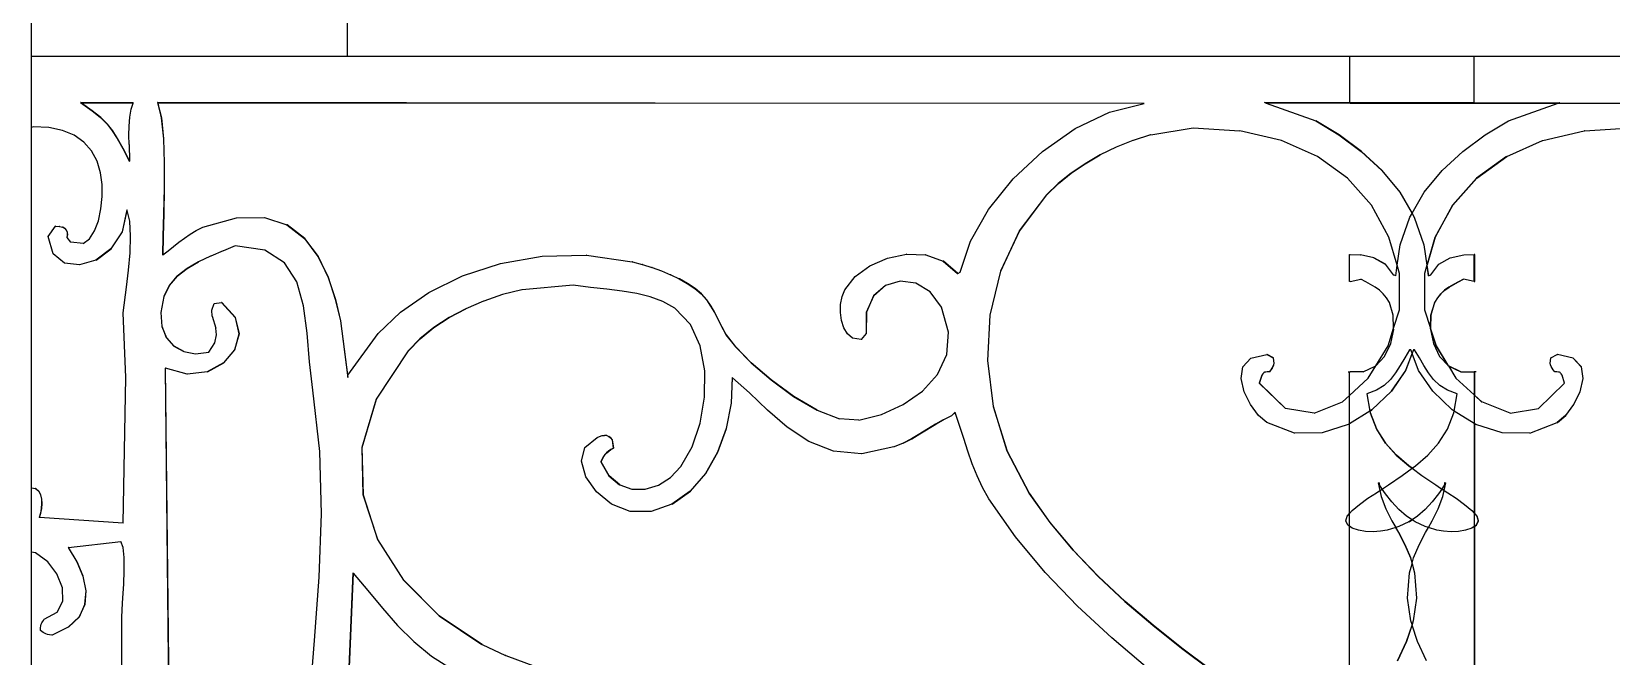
# Model space of a CAD drawing. Header units: inches. Extents: x 1397 to 20304, y -27267 to -746.
# Drawn here: x 17239.58 to 17259.59, y -23845.36 to -23837.45 of the extents above; entities that cross this region are included whole.
import ezdxf

# ---------------------------------------------------------------- set-up
doc = ezdxf.new("R2010")
doc.units = ezdxf.units.IN
doc.header["$LTSCALE"] = 17
doc.header["$MEASUREMENT"] = 0
doc.layers.add('25 BOT BAR', color=12, linetype='Continuous', lineweight=25)

# ---------------------------------------------------------------- blocks, each defined once
blk = doc.blocks.new('A$C261f3448')
for p, q in [((0, 24), (40, 24)), ((16.692, 24), (16.692, 23.411)), ((18.27, 23.411), (18.27, 24)), ((0.621, 23.414), (0.766, 23.309)), ((0.624, 23.414), (0.621, 23.414)), ((0.634, 23.407), (0.624, 23.414)), ((0.624, 23.414), (1.287, 23.414)), ((1.285, 23.407), (1.287, 23.414)), ((1.597, 23.414), (1.644, 23.218)), ((1.6, 23.414), (1.597, 23.414)), ((1.602, 23.407), (1.6, 23.414)), ((7.897, 23.407), (1.6, 23.414)), ((15.617, 23.414), (15.614, 23.414)), ((15.634, 23.407), (15.617, 23.414)), ((16.692, 23.411), (15.617, 23.414)), ((16.692, 23.411), (16.692, 23.407)), ((17.486, 23.409), (16.692, 23.411)), ((18.27, 23.411), (17.486, 23.409)), ((18.27, 23.411), (18.279, 23.411)), ((18.27, 23.407), (18.27, 23.411)), ((18.279, 23.411), (19.354, 23.414)), ((18.279, 23.411), (18.279, 23.407)), ((19.334, 23.407), (19.354, 23.414)), ((1.285, 23.407), (0.634, 23.407)), ((0.769, 23.309), (0.634, 23.407)), ((0.766, 23.309), (0.874, 23.222)), ((0.769, 23.309), (0.766, 23.309)), ((0.877, 23.222), (0.769, 23.309)), ((0.874, 23.222), (0.956, 23.141)), ((0.877, 23.222), (0.874, 23.222)), ((0.96, 23.141), (0.877, 23.222)), ((1.235, 23.116), (1.243, 23.228)), ((1.243, 23.228), (1.26, 23.329)), ((1.26, 23.329), (1.285, 23.407)), ((7.897, 23.407), (1.602, 23.407)), ((1.647, 23.218), (1.602, 23.407)), ((1.644, 23.218), (1.67, 22.955)), ((1.647, 23.218), (1.644, 23.218)), ((1.673, 22.955), (1.647, 23.218)), ((14.092, 23.4), (7.897, 23.407)), ((13.217, 23.084), (13.653, 23.293)), ((13.653, 23.293), (14.092, 23.4)), ((15.637, 23.407), (15.634, 23.407)), ((15.637, 23.407), (16.264, 23.18)), ((16.692, 23.407), (15.637, 23.407)), ((16.701, 23.407), (16.692, 23.407)), ((16.701, 23.407), (17.486, 23.409)), ((16.701, 23.407), (18.27, 23.407)), ((18.27, 23.407), (17.486, 23.409)), ((18.27, 23.407), (18.279, 23.407)), ((18.279, 23.407), (19.334, 23.407)), ((18.704, 23.18), (19.334, 23.407)), ((19.334, 23.407), (27.071, 23.407)), ((0.019, 23.107), (0, 23.099)), ((0.218, 23.098), (0.019, 23.107)), ((0.391, 23.061), (0.218, 23.098)), ((0.538, 22.998), (0.391, 23.061)), ((0.956, 23.141), (1.024, 23.057)), ((0.96, 23.141), (0.956, 23.141)), ((1.027, 23.057), (0.96, 23.141)), ((1.024, 23.057), (1.086, 22.957)), ((1.027, 23.057), (1.024, 23.057)), ((1.089, 22.957), (1.027, 23.057)), ((1.232, 22.998), (1.235, 23.116)), ((12.803, 22.794), (13.217, 23.084)), ((14.174, 23.005), (14.71, 23.092)), ((14.71, 23.092), (15.304, 23.054)), ((15.83, 22.932), (15.304, 23.054)), ((16.264, 23.18), (16.559, 23.004)), ((16.267, 23.18), (16.264, 23.18)), ((16.562, 23.004), (16.267, 23.18)), ((18.409, 23.004), (18.704, 23.18)), ((19.14, 22.932), (19.664, 23.054)), ((19.667, 23.054), (19.664, 23.054)), ((19.667, 23.054), (20.258, 23.092)), ((0.66, 22.911), (0.538, 22.998)), ((0.757, 22.801), (0.66, 22.911)), ((1.086, 22.957), (1.155, 22.831)), ((1.089, 22.957), (1.086, 22.957)), ((1.158, 22.831), (1.089, 22.957)), ((1.155, 22.831), (1.24, 22.668)), ((1.158, 22.831), (1.155, 22.831)), ((1.239, 22.674), (1.158, 22.831)), ((1.234, 22.881), (1.232, 22.998)), ((1.234, 22.881), (1.239, 22.674)), ((1.67, 22.955), (1.681, 22.649)), ((1.673, 22.955), (1.67, 22.955)), ((1.684, 22.649), (1.673, 22.955)), ((13.735, 22.848), (13.536, 22.75)), ((13.738, 22.848), (13.735, 22.848)), ((13.948, 22.933), (13.738, 22.848)), ((13.951, 22.933), (13.948, 22.933)), ((14.171, 23.005), (13.951, 22.933)), ((14.174, 23.005), (14.171, 23.005)), ((16.287, 22.73), (15.83, 22.932)), ((16.559, 23.004), (16.842, 22.795)), ((16.562, 23.004), (16.559, 23.004)), ((16.845, 22.795), (16.562, 23.004)), ((18.126, 22.795), (18.409, 23.004)), ((18.684, 22.73), (19.137, 22.932)), ((19.137, 22.932), (19.14, 22.932)), ((0.829, 22.671), (0.757, 22.801)), ((0.875, 22.521), (0.829, 22.671)), ((1.24, 22.668), (1.239, 22.674)), ((1.681, 22.649), (1.68, 22.326)), ((1.684, 22.649), (1.681, 22.649)), ((1.683, 22.326), (1.684, 22.649)), ((12.431, 22.445), (12.803, 22.794)), ((13.343, 22.639), (13.166, 22.518)), ((13.169, 22.518), (13.346, 22.639)), ((13.533, 22.75), (13.343, 22.639)), ((13.346, 22.639), (13.343, 22.639)), ((13.346, 22.639), (13.536, 22.75)), ((13.536, 22.75), (13.533, 22.75)), ((16.668, 22.455), (16.287, 22.73)), ((16.842, 22.795), (17.103, 22.553)), ((16.845, 22.795), (16.842, 22.795)), ((17.106, 22.553), (16.845, 22.795)), ((17.865, 22.553), (18.126, 22.795)), ((18.681, 22.73), (18.299, 22.455)), ((18.303, 22.455), (18.684, 22.73)), ((18.681, 22.73), (18.684, 22.73)), ((0.894, 22.377), (0.875, 22.521)), ((12.12, 22.06), (12.431, 22.445)), ((13.166, 22.518), (13.003, 22.386)), ((13.006, 22.386), (13.169, 22.518)), ((13.169, 22.518), (13.166, 22.518)), ((16.972, 22.113), (16.668, 22.455)), ((17.103, 22.553), (17.329, 22.276)), ((17.106, 22.553), (17.103, 22.553)), ((17.332, 22.276), (17.106, 22.553)), ((17.639, 22.276), (17.865, 22.553)), ((18.299, 22.455), (17.996, 22.113)), ((17.999, 22.113), (18.303, 22.455)), ((18.299, 22.455), (18.303, 22.455)), ((0.879, 22.065), (0.896, 22.222)), ((0.896, 22.222), (0.894, 22.377)), ((1.68, 22.326), (1.673, 22.008)), ((1.676, 22.008), (1.683, 22.326)), ((1.683, 22.326), (1.68, 22.326)), ((12.855, 22.243), (12.511, 21.79)), ((12.514, 21.79), (12.858, 22.243)), ((13.003, 22.386), (12.855, 22.243)), ((12.858, 22.243), (12.855, 22.243)), ((12.858, 22.243), (13.006, 22.386)), ((13.006, 22.386), (13.003, 22.386)), ((17.332, 22.276), (17.329, 22.276)), ((17.329, 22.276), (17.484, 22.008)), ((17.485, 22.011), (17.332, 22.276)), ((17.485, 22.011), (17.639, 22.276)), ((0.846, 21.917), (0.879, 22.065)), ((1.208, 22.053), (1.147, 21.774)), ((1.15, 21.774), (1.209, 22.046)), ((1.209, 22.046), (1.208, 22.053)), ((1.243, 21.909), (1.209, 22.046)), ((11.89, 21.658), (12.12, 22.06)), ((17.192, 21.708), (16.972, 22.113)), ((17.484, 22.008), (17.485, 22.011)), ((17.996, 22.113), (17.776, 21.708)), ((17.779, 21.708), (17.999, 22.113)), ((17.996, 22.113), (17.999, 22.113)), ((0.209, 21.716), (0.304, 21.848)), ((0.307, 21.848), (0.304, 21.848)), ((0.307, 21.848), (0.353, 21.844)), ((0.356, 21.844), (0.353, 21.844)), ((0.356, 21.844), (0.391, 21.834)), ((0.391, 21.834), (0.42, 21.818)), ((0.394, 21.834), (0.391, 21.834)), ((0.423, 21.818), (0.394, 21.834)), ((0.42, 21.818), (0.44, 21.797)), ((0.423, 21.818), (0.42, 21.818)), ((0.443, 21.797), (0.423, 21.818)), ((0.797, 21.788), (0.846, 21.917)), ((1.254, 21.722), (1.243, 21.909)), ((1.673, 22.008), (1.665, 21.718)), ((1.668, 21.718), (1.676, 22.008)), ((1.676, 22.008), (1.673, 22.008)), ((2.086, 21.794), (2.168, 21.833)), ((2.168, 21.833), (2.596, 21.951)), ((2.596, 21.951), (2.949, 21.957)), ((2.952, 21.957), (2.949, 21.957)), ((2.952, 21.957), (3.233, 21.863)), ((3.233, 21.863), (3.456, 21.691)), ((3.236, 21.863), (3.233, 21.863)), ((3.459, 21.691), (3.236, 21.863)), ((17.333, 21.611), (17.458, 21.963)), ((17.458, 21.963), (17.484, 22.008)), ((17.484, 22.008), (17.51, 21.963)), ((17.51, 21.963), (17.634, 21.611)), ((0.272, 21.497), (0.209, 21.716)), ((0.44, 21.797), (0.451, 21.771)), ((0.443, 21.797), (0.44, 21.797)), ((0.454, 21.771), (0.443, 21.797)), ((0.453, 21.739), (0.447, 21.702)), ((0.447, 21.702), (0.494, 21.643)), ((0.45, 21.702), (0.447, 21.702)), ((0.45, 21.702), (0.456, 21.739)), ((0.497, 21.643), (0.45, 21.702)), ((0.451, 21.771), (0.453, 21.739)), ((0.454, 21.771), (0.451, 21.771)), ((0.456, 21.739), (0.453, 21.739)), ((0.456, 21.739), (0.454, 21.771)), ((0.497, 21.643), (0.494, 21.643)), ((0.653, 21.628), (0.497, 21.643)), ((0.653, 21.628), (0.732, 21.689)), ((0.732, 21.689), (0.797, 21.788)), ((1.147, 21.774), (1.005, 21.56)), ((1.008, 21.56), (1.15, 21.774)), ((1.15, 21.774), (1.147, 21.774)), ((1.247, 21.509), (1.254, 21.722)), ((1.665, 21.718), (1.661, 21.482)), ((1.664, 21.484), (1.668, 21.718)), ((1.668, 21.718), (1.665, 21.718)), ((1.798, 21.588), (1.866, 21.643)), ((1.866, 21.643), (1.937, 21.697)), ((1.937, 21.697), (2.009, 21.748)), ((2.009, 21.748), (2.086, 21.794)), ((3.456, 21.691), (3.628, 21.463)), ((3.459, 21.691), (3.456, 21.691)), ((3.631, 21.463), (3.459, 21.691)), ((11.761, 21.263), (11.89, 21.658)), ((12.511, 21.79), (12.272, 21.277)), ((12.275, 21.277), (12.514, 21.79)), ((12.514, 21.79), (12.511, 21.79)), ((17.296, 21.352), (17.192, 21.708)), ((17.296, 21.352), (17.333, 21.611)), ((17.634, 21.611), (17.672, 21.352)), ((17.776, 21.708), (17.674, 21.359)), ((17.675, 21.352), (17.779, 21.708)), ((17.776, 21.708), (17.779, 21.708)), ((0.415, 21.38), (0.272, 21.497)), ((0.814, 21.418), (0.609, 21.356)), ((1.005, 21.56), (0.814, 21.418)), ((0.817, 21.418), (0.814, 21.418)), ((0.817, 21.418), (1.008, 21.56)), ((1.008, 21.56), (1.005, 21.56)), ((1.229, 21.288), (1.247, 21.509)), ((1.661, 21.482), (1.664, 21.484)), ((1.664, 21.484), (1.73, 21.533)), ((1.73, 21.533), (1.798, 21.588)), ((2.268, 21.467), (2.116, 21.394)), ((2.271, 21.467), (2.268, 21.467)), ((2.426, 21.534), (2.271, 21.467)), ((2.429, 21.534), (2.426, 21.534)), ((2.58, 21.599), (2.429, 21.534)), ((2.953, 21.544), (2.58, 21.599)), ((3.203, 21.385), (2.953, 21.544)), ((3.628, 21.463), (3.756, 21.198)), ((3.631, 21.463), (3.628, 21.463)), ((3.759, 21.198), (3.631, 21.463)), ((5.94, 21.375), (6.466, 21.467)), ((6.466, 21.467), (7.025, 21.478)), ((7.028, 21.478), (7.025, 21.478)), ((7.028, 21.478), (7.607, 21.394)), ((10.618, 21.345), (10.842, 21.443)), ((10.842, 21.443), (11.083, 21.493)), ((11.086, 21.493), (11.083, 21.493)), ((11.086, 21.493), (11.324, 21.484)), ((11.327, 21.484), (11.324, 21.484)), ((11.327, 21.484), (11.546, 21.405)), ((16.692, 21.488), (16.701, 21.488)), ((16.692, 21.147), (16.692, 21.488)), ((16.701, 21.488), (16.828, 21.486)), ((16.828, 21.486), (16.831, 21.486)), ((16.999, 21.447), (16.831, 21.486)), ((16.999, 21.447), (17.002, 21.447)), ((16.999, 21.447), (17.143, 21.364)), ((17.146, 21.364), (17.002, 21.447)), ((17.825, 21.364), (17.969, 21.447)), ((17.969, 21.447), (18.14, 21.486)), ((18.14, 21.486), (18.269, 21.488)), ((18.279, 21.488), (18.269, 21.488)), ((18.27, 21.148), (18.269, 21.488)), ((18.279, 21.147), (18.279, 21.488)), ((0.606, 21.356), (0.415, 21.38)), ((0.609, 21.356), (0.606, 21.356)), ((1.204, 21.076), (1.229, 21.288)), ((1.843, 21.213), (1.743, 21.095)), ((1.746, 21.095), (1.846, 21.213)), ((1.969, 21.311), (1.843, 21.213)), ((1.846, 21.213), (1.843, 21.213)), ((1.846, 21.213), (1.972, 21.311)), ((2.113, 21.394), (1.969, 21.311)), ((1.972, 21.311), (1.969, 21.311)), ((1.972, 21.311), (2.116, 21.394)), ((2.116, 21.394), (2.113, 21.394)), ((3.358, 21.142), (3.203, 21.385)), ((5.031, 21.007), (5.458, 21.217)), ((5.458, 21.217), (5.94, 21.375)), ((7.61, 21.394), (7.607, 21.394)), ((7.61, 21.394), (7.733, 21.362)), ((7.736, 21.362), (7.733, 21.362)), ((7.736, 21.362), (7.857, 21.324)), ((7.86, 21.324), (7.857, 21.324)), ((7.86, 21.324), (7.977, 21.281)), ((7.98, 21.281), (7.977, 21.281)), ((7.98, 21.281), (8.092, 21.232)), ((8.095, 21.232), (8.092, 21.232)), ((8.095, 21.232), (8.202, 21.179)), ((10.432, 21.208), (10.618, 21.345)), ((11.546, 21.405), (11.729, 21.248)), ((11.549, 21.405), (11.546, 21.405)), ((11.731, 21.249), (11.549, 21.405)), ((11.729, 21.248), (11.731, 21.249)), ((11.731, 21.249), (11.761, 21.263)), ((12.272, 21.277), (12.137, 20.722)), ((12.141, 20.722), (12.275, 21.277)), ((12.275, 21.277), (12.272, 21.277)), ((17.143, 21.364), (17.146, 21.364)), ((17.143, 21.364), (17.245, 21.233)), ((17.248, 21.233), (17.146, 21.364)), ((17.245, 21.233), (17.248, 21.233)), ((17.277, 21.22), (17.248, 21.233)), ((17.277, 21.22), (17.296, 21.352)), ((17.277, 21.219), (17.277, 21.22)), ((17.326, 21.248), (17.296, 21.352)), ((17.325, 20.789), (17.326, 21.248)), ((17.672, 21.352), (17.642, 21.248)), ((17.642, 21.248), (17.643, 20.789)), ((17.674, 21.359), (17.672, 21.352)), ((17.672, 21.352), (17.691, 21.219)), ((17.675, 21.352), (17.674, 21.359)), ((17.694, 21.22), (17.675, 21.352)), ((17.691, 21.219), (17.694, 21.22)), ((17.694, 21.22), (17.723, 21.233)), ((17.723, 21.233), (17.825, 21.364)), ((1.16, 20.75), (1.204, 21.076)), ((1.743, 21.095), (1.677, 20.955)), ((1.68, 20.955), (1.746, 21.095)), ((1.746, 21.095), (1.743, 21.095)), ((3.444, 20.838), (3.358, 21.142)), ((3.756, 21.198), (3.848, 20.92)), ((3.759, 21.198), (3.756, 21.198)), ((3.851, 20.92), (3.759, 21.198)), ((6.211, 21.043), (5.966, 20.98)), ((6.214, 21.043), (6.211, 21.043)), ((6.861, 21.101), (6.214, 21.043)), ((7.081, 21.071), (6.861, 21.101)), ((7.288, 21.048), (7.081, 21.071)), ((7.482, 21.025), (7.288, 21.048)), ((7.664, 20.996), (7.482, 21.025)), ((8.202, 21.179), (8.304, 21.121)), ((8.205, 21.179), (8.202, 21.179)), ((8.308, 21.121), (8.205, 21.179)), ((8.304, 21.121), (8.399, 21.058)), ((8.308, 21.121), (8.304, 21.121)), ((8.403, 21.058), (8.308, 21.121)), ((8.399, 21.058), (8.482, 20.989)), ((8.403, 21.058), (8.399, 21.058)), ((8.485, 20.989), (8.403, 21.058)), ((10.266, 20.955), (10.302, 21.043)), ((10.302, 21.043), (10.432, 21.208)), ((10.814, 21.094), (10.663, 20.963)), ((10.666, 20.963), (10.817, 21.094)), ((10.817, 21.094), (10.814, 21.094)), ((11.002, 21.149), (10.817, 21.094)), ((11.2, 21.124), (11.002, 21.149)), ((11.382, 21.017), (11.2, 21.124)), ((11.523, 20.823), (11.382, 21.017)), ((16.701, 21.148), (16.692, 21.147)), ((16.701, 21.148), (16.834, 21.174)), ((16.897, 21.141), (16.834, 21.174)), ((16.959, 21.108), (16.897, 21.141)), ((17.017, 21.073), (16.959, 21.108)), ((17.071, 21.035), (17.017, 21.073)), ((17.12, 20.991), (17.071, 21.035)), ((17.897, 21.035), (17.848, 20.991)), ((17.851, 20.991), (17.9, 21.035)), ((17.951, 21.073), (17.897, 21.035)), ((17.9, 21.035), (17.897, 21.035)), ((17.9, 21.035), (17.954, 21.073)), ((18.009, 21.108), (17.951, 21.073)), ((17.954, 21.073), (17.951, 21.073)), ((17.954, 21.073), (18.012, 21.108)), ((18.071, 21.141), (18.009, 21.108)), ((18.012, 21.108), (18.009, 21.108)), ((18.012, 21.108), (18.074, 21.141)), ((18.135, 21.175), (18.071, 21.141)), ((18.074, 21.141), (18.071, 21.141)), ((18.074, 21.141), (18.137, 21.174)), ((18.137, 21.174), (18.135, 21.175)), ((18.27, 21.148), (18.137, 21.174)), ((18.27, 21.148), (18.279, 21.147)), ((1.677, 20.955), (1.638, 20.752)), ((1.641, 20.752), (1.68, 20.955)), ((1.68, 20.955), (1.677, 20.955)), ((2.282, 20.785), (2.311, 20.867)), ((2.311, 20.867), (2.406, 20.882)), ((2.409, 20.882), (2.405, 20.881)), ((2.409, 20.882), (2.406, 20.882)), ((2.406, 20.882), (2.579, 20.69)), ((2.582, 20.69), (2.409, 20.882)), ((3.489, 20.494), (3.444, 20.838)), ((3.848, 20.92), (3.912, 20.648)), ((3.851, 20.92), (3.848, 20.92)), ((3.915, 20.648), (3.851, 20.92)), ((4.671, 20.758), (5.031, 21.007)), ((5.725, 20.899), (5.502, 20.802)), ((5.728, 20.899), (5.725, 20.899)), ((5.963, 20.98), (5.728, 20.899)), ((5.966, 20.98), (5.963, 20.98)), ((7.835, 20.954), (7.664, 20.996)), ((7.996, 20.894), (7.835, 20.954)), ((8.146, 20.809), (7.996, 20.894)), ((8.482, 20.989), (8.548, 20.915)), ((8.485, 20.989), (8.482, 20.989)), ((8.551, 20.915), (8.485, 20.989)), ((8.548, 20.915), (8.602, 20.836)), ((8.551, 20.915), (8.548, 20.915)), ((8.605, 20.836), (8.551, 20.915)), ((8.602, 20.836), (8.649, 20.752)), ((8.605, 20.836), (8.602, 20.836)), ((8.652, 20.752), (8.605, 20.836)), ((10.244, 20.753), (10.247, 20.856)), ((10.247, 20.856), (10.266, 20.955)), ((10.663, 20.963), (10.573, 20.759)), ((10.576, 20.759), (10.666, 20.963)), ((10.666, 20.963), (10.663, 20.963)), ((11.614, 20.506), (11.523, 20.823)), ((17.162, 20.941), (17.12, 20.991)), ((17.198, 20.882), (17.162, 20.941)), ((17.247, 20.72), (17.198, 20.882)), ((17.77, 20.882), (17.721, 20.72)), ((17.724, 20.72), (17.773, 20.882)), ((17.806, 20.941), (17.77, 20.882)), ((17.773, 20.882), (17.77, 20.882)), ((17.773, 20.882), (17.809, 20.941)), ((17.848, 20.991), (17.806, 20.941)), ((17.809, 20.941), (17.806, 20.941)), ((17.809, 20.941), (17.851, 20.991)), ((17.851, 20.991), (17.848, 20.991)), ((1.192, 19.93), (1.16, 20.75)), ((1.638, 20.752), (1.65, 20.577)), ((1.641, 20.752), (1.638, 20.752)), ((1.653, 20.577), (1.641, 20.752)), ((2.287, 20.709), (2.282, 20.785)), ((2.287, 20.709), (2.334, 20.556)), ((2.582, 20.69), (2.579, 20.69)), ((2.579, 20.69), (2.628, 20.482)), ((2.631, 20.482), (2.582, 20.69)), ((3.912, 20.648), (4.007, 19.93)), ((3.915, 20.648), (3.912, 20.648)), ((4.007, 19.96), (3.915, 20.648)), ((4.388, 20.487), (4.671, 20.758)), ((5.287, 20.69), (5.093, 20.563)), ((5.096, 20.563), (5.29, 20.69)), ((5.498, 20.802), (5.287, 20.69)), ((5.29, 20.69), (5.287, 20.69)), ((5.29, 20.69), (5.502, 20.802)), ((5.502, 20.802), (5.498, 20.802)), ((8.346, 20.602), (8.146, 20.809)), ((8.649, 20.752), (8.741, 20.57)), ((8.652, 20.752), (8.649, 20.752)), ((8.745, 20.57), (8.652, 20.752)), ((10.257, 20.652), (10.244, 20.753)), ((10.287, 20.56), (10.257, 20.652)), ((10.573, 20.759), (10.572, 20.487)), ((10.576, 20.759), (10.573, 20.759)), ((10.575, 20.487), (10.576, 20.759)), ((12.137, 20.722), (12.107, 20.144)), ((12.11, 20.144), (12.141, 20.722)), ((12.141, 20.722), (12.137, 20.722)), ((17.251, 20.556), (17.247, 20.72)), ((17.251, 20.556), (17.325, 20.789)), ((17.643, 20.789), (17.717, 20.556)), ((17.721, 20.72), (17.717, 20.565)), ((17.72, 20.556), (17.724, 20.72)), ((17.724, 20.72), (17.721, 20.72)), ((1.653, 20.577), (1.65, 20.577)), ((1.65, 20.577), (1.707, 20.434)), ((1.71, 20.434), (1.653, 20.577)), ((1.71, 20.434), (1.707, 20.434)), ((1.707, 20.434), (1.801, 20.327)), ((1.804, 20.327), (1.71, 20.434)), ((2.319, 20.37), (2.342, 20.47)), ((2.342, 20.47), (2.334, 20.556)), ((2.628, 20.482), (2.572, 20.282)), ((2.575, 20.282), (2.631, 20.482)), ((2.631, 20.482), (2.628, 20.482)), ((3.52, 20.13), (3.489, 20.494)), ((4.007, 19.96), (4.388, 20.487)), ((4.919, 20.421), (4.769, 20.267)), ((4.772, 20.267), (4.923, 20.421)), ((5.093, 20.563), (4.919, 20.421)), ((4.923, 20.421), (4.919, 20.421)), ((4.923, 20.421), (5.096, 20.563)), ((5.096, 20.563), (5.093, 20.563)), ((8.47, 20.33), (8.346, 20.602)), ((8.741, 20.57), (8.796, 20.472)), ((8.745, 20.57), (8.741, 20.57)), ((8.799, 20.472), (8.745, 20.57)), ((8.796, 20.472), (8.915, 20.318)), ((8.799, 20.472), (8.796, 20.472)), ((8.918, 20.318), (8.799, 20.472)), ((10.334, 20.484), (10.287, 20.56)), ((10.397, 20.428), (10.334, 20.484)), ((10.508, 20.413), (10.397, 20.428)), ((10.572, 20.487), (10.508, 20.413)), ((10.511, 20.413), (10.508, 20.413)), ((10.511, 20.413), (10.575, 20.487)), ((10.575, 20.487), (10.572, 20.487)), ((11.591, 20.22), (11.614, 20.506)), ((17.18, 20.33), (17.251, 20.556)), ((17.214, 20.36), (17.252, 20.54)), ((17.252, 20.54), (17.251, 20.556)), ((17.717, 20.556), (17.716, 20.54)), ((17.716, 20.54), (17.754, 20.36)), ((17.72, 20.556), (17.717, 20.565)), ((17.717, 20.565), (17.717, 20.556)), ((17.717, 20.556), (17.719, 20.547)), ((17.719, 20.547), (17.72, 20.556)), ((17.719, 20.547), (17.788, 20.33)), ((17.791, 20.33), (17.72, 20.556)), ((1.804, 20.327), (1.801, 20.327)), ((1.801, 20.327), (1.927, 20.258)), ((1.93, 20.258), (1.804, 20.327)), ((1.93, 20.258), (1.927, 20.258)), ((1.93, 20.258), (2.078, 20.232)), ((2.078, 20.232), (2.247, 20.252)), ((2.247, 20.252), (2.319, 20.37)), ((2.572, 20.282), (2.431, 20.115)), ((2.434, 20.115), (2.575, 20.282)), ((2.575, 20.282), (2.572, 20.282)), ((4.769, 20.267), (4.366, 19.656)), ((4.369, 19.656), (4.772, 20.267)), ((4.772, 20.267), (4.769, 20.267)), ((8.527, 20.016), (8.47, 20.33)), ((8.915, 20.318), (9.113, 20.118)), ((8.918, 20.318), (8.915, 20.318)), ((9.116, 20.118), (8.918, 20.318)), ((11.473, 19.969), (11.591, 20.22)), ((15.444, 20.175), (15.646, 20.223)), ((15.649, 20.223), (15.646, 20.223)), ((15.646, 20.223), (15.647, 20.223)), ((15.649, 20.223), (15.647, 20.223)), ((15.647, 20.223), (15.725, 20.179)), ((15.728, 20.179), (15.649, 20.223)), ((17.024, 20.079), (17.18, 20.33)), ((17.135, 20.198), (17.214, 20.36)), ((17.451, 20.282), (17.391, 20.181)), ((17.484, 20.237), (17.403, 20.02)), ((17.406, 20.02), (17.485, 20.233)), ((17.467, 20.282), (17.451, 20.282)), ((17.484, 20.237), (17.467, 20.282)), ((17.501, 20.282), (17.484, 20.237)), ((17.485, 20.233), (17.484, 20.237)), ((17.565, 20.02), (17.485, 20.233)), ((17.517, 20.282), (17.501, 20.282)), ((17.577, 20.181), (17.517, 20.282)), ((17.754, 20.36), (17.833, 20.198)), ((17.788, 20.33), (17.791, 20.33)), ((17.788, 20.33), (17.938, 20.088)), ((17.947, 20.079), (17.791, 20.33)), ((19.243, 20.179), (19.322, 20.223)), ((19.322, 20.223), (19.325, 20.223)), ((19.325, 20.223), (19.324, 20.223)), ((19.524, 20.175), (19.325, 20.223)), ((1.692, 20.047), (1.756, 14.221)), ((1.696, 20.047), (1.692, 20.047)), ((1.759, 14.224), (1.696, 20.047)), ((1.971, 19.974), (1.696, 20.047)), ((2.431, 20.115), (2.224, 20.004)), ((2.227, 20.004), (2.434, 20.115)), ((2.434, 20.115), (2.431, 20.115)), ((3.563, 19.769), (3.52, 20.13)), ((8.523, 19.682), (8.527, 20.016)), ((9.113, 20.118), (9.366, 19.9)), ((9.116, 20.118), (9.113, 20.118)), ((9.369, 19.9), (9.116, 20.118)), ((12.107, 20.144), (12.18, 19.563)), ((12.11, 20.144), (12.107, 20.144)), ((12.183, 19.563), (12.11, 20.144)), ((15.319, 19.917), (15.342, 20.066)), ((15.342, 20.066), (15.444, 20.175)), ((15.696, 20.028), (15.677, 20.004)), ((15.68, 20.004), (15.699, 20.028)), ((15.711, 20.048), (15.696, 20.028)), ((15.699, 20.028), (15.696, 20.028)), ((15.699, 20.028), (15.714, 20.048)), ((15.723, 20.068), (15.711, 20.048)), ((15.714, 20.048), (15.711, 20.048)), ((15.714, 20.048), (15.726, 20.068)), ((15.73, 20.089), (15.723, 20.068)), ((15.726, 20.068), (15.723, 20.068)), ((15.728, 20.179), (15.725, 20.179)), ((15.725, 20.179), (15.731, 20.143)), ((15.726, 20.068), (15.733, 20.089)), ((15.734, 20.143), (15.728, 20.179)), ((15.733, 20.113), (15.73, 20.089)), ((15.733, 20.089), (15.73, 20.089)), ((15.734, 20.143), (15.731, 20.143)), ((15.731, 20.143), (15.733, 20.113)), ((15.733, 20.089), (15.736, 20.113)), ((15.736, 20.113), (15.733, 20.113)), ((15.736, 20.113), (15.734, 20.143)), ((16.864, 20.001), (17.018, 20.072)), ((16.928, 19.924), (17.024, 20.079)), ((17.018, 20.072), (17.024, 20.079)), ((17.024, 20.079), (17.135, 20.198)), ((17.403, 20.02), (17.222, 19.757)), ((17.225, 19.757), (17.406, 20.02)), ((17.334, 20.082), (17.276, 19.989)), ((17.391, 20.181), (17.334, 20.082)), ((17.406, 20.02), (17.403, 20.02)), ((17.746, 19.757), (17.565, 20.02)), ((17.634, 20.082), (17.577, 20.181)), ((17.692, 19.989), (17.634, 20.082)), ((17.833, 20.198), (17.944, 20.079)), ((17.947, 20.079), (17.938, 20.088)), ((17.938, 20.088), (17.944, 20.079)), ((17.944, 20.079), (18.04, 19.924)), ((17.944, 20.079), (17.95, 20.072)), ((17.953, 20.072), (17.947, 20.079)), ((17.95, 20.072), (17.947, 20.079)), ((17.953, 20.072), (17.95, 20.072)), ((17.951, 20.072), (17.95, 20.072)), ((17.951, 20.072), (18.104, 20.001)), ((18.104, 20.001), (17.953, 20.072)), ((19.235, 20.113), (19.237, 20.143)), ((19.238, 20.089), (19.235, 20.113)), ((19.237, 20.143), (19.243, 20.179)), ((19.245, 20.068), (19.238, 20.089)), ((19.257, 20.048), (19.245, 20.068)), ((19.272, 20.028), (19.257, 20.048)), ((19.291, 20.004), (19.272, 20.028)), ((19.524, 20.175), (19.626, 20.066)), ((19.524, 20.175), (19.527, 20.175)), ((19.629, 20.066), (19.527, 20.175)), ((19.626, 20.066), (19.648, 19.917)), ((19.626, 20.066), (19.629, 20.066)), ((19.652, 19.917), (19.629, 20.066)), ((1.16, 18.086), (1.192, 19.93)), ((1.974, 19.974), (1.971, 19.974)), ((2.224, 20.004), (1.974, 19.974)), ((2.227, 20.004), (2.224, 20.004)), ((4.007, 19.93), (4.007, 19.96)), ((8.875, 19.93), (8.861, 19.604)), ((8.864, 19.604), (8.878, 19.928)), ((8.878, 19.928), (8.875, 19.93)), ((9.093, 19.737), (8.878, 19.928)), ((9.366, 19.9), (9.652, 19.69)), ((9.369, 19.9), (9.366, 19.9)), ((9.656, 19.69), (9.369, 19.9)), ((11.283, 19.757), (11.473, 19.969)), ((15.358, 19.751), (15.319, 19.917)), ((15.582, 19.96), (15.55, 19.857)), ((15.55, 19.857), (15.88, 19.537)), ((15.554, 19.857), (15.55, 19.857)), ((15.554, 19.857), (15.585, 19.96)), ((15.883, 19.537), (15.554, 19.857)), ((15.594, 19.976), (15.582, 19.96)), ((15.585, 19.96), (15.582, 19.96)), ((15.585, 19.96), (15.597, 19.976)), ((15.602, 19.987), (15.594, 19.976)), ((15.597, 19.976), (15.594, 19.976)), ((15.597, 19.976), (15.605, 19.987)), ((15.609, 19.994), (15.602, 19.987)), ((15.605, 19.987), (15.602, 19.987)), ((15.605, 19.987), (15.612, 19.994)), ((15.612, 19.994), (15.609, 19.994)), ((15.617, 19.998), (15.612, 19.994)), ((15.62, 19.998), (15.617, 19.998)), ((15.63, 19.999), (15.62, 19.998)), ((15.633, 19.999), (15.63, 19.999)), ((15.649, 20.001), (15.633, 19.999)), ((15.652, 20.001), (15.649, 20.001)), ((15.677, 20.004), (15.652, 20.001)), ((15.68, 20.004), (15.677, 20.004)), ((16.674, 20.004), (16.677, 20.004)), ((16.677, 20.004), (16.692, 20.003)), ((16.692, 20.003), (16.701, 20.003)), ((16.692, 19.704), (16.692, 20.003)), ((16.692, 19.704), (16.928, 19.924)), ((16.864, 20.001), (16.701, 20.003)), ((17.132, 19.83), (17.034, 19.77)), ((17.21, 19.904), (17.132, 19.83)), ((17.276, 19.989), (17.21, 19.904)), ((17.758, 19.904), (17.692, 19.989)), ((17.836, 19.83), (17.758, 19.904)), ((17.934, 19.77), (17.836, 19.83)), ((18.04, 19.924), (18.27, 19.71)), ((18.104, 20.001), (18.27, 20.003)), ((18.279, 20.003), (18.27, 20.003)), ((18.27, 20.003), (18.27, 19.713)), ((18.294, 20.004), (18.279, 20.003)), ((18.279, 19.704), (18.279, 20.003)), ((18.297, 20.004), (18.294, 20.004)), ((19.088, 19.537), (19.417, 19.857)), ((19.319, 20.001), (19.291, 20.004)), ((19.338, 19.999), (19.319, 20.001)), ((19.351, 19.998), (19.338, 19.999)), ((19.359, 19.994), (19.351, 19.998)), ((19.366, 19.987), (19.359, 19.994)), ((19.374, 19.976), (19.366, 19.987)), ((19.386, 19.96), (19.374, 19.976)), ((19.417, 19.857), (19.386, 19.96)), ((19.648, 19.917), (19.61, 19.751)), ((19.613, 19.751), (19.652, 19.917)), ((19.648, 19.917), (19.652, 19.917)), ((3.652, 18.994), (3.563, 19.769)), ((4.366, 19.656), (4.184, 19.042)), ((4.187, 19.042), (4.369, 19.656)), ((4.369, 19.656), (4.366, 19.656)), ((8.466, 19.354), (8.523, 19.682)), ((9.321, 19.518), (9.093, 19.737)), ((9.652, 19.69), (9.948, 19.516)), ((9.656, 19.69), (9.652, 19.69)), ((9.951, 19.516), (9.656, 19.69)), ((11.039, 19.587), (11.283, 19.757)), ((15.438, 19.588), (15.358, 19.751)), ((16.243, 19.477), (16.604, 19.623)), ((16.604, 19.623), (16.692, 19.704)), ((16.692, 19.344), (16.692, 19.704)), ((17.034, 19.77), (16.912, 19.725)), ((16.912, 19.725), (16.95, 19.505)), ((17.222, 19.757), (16.974, 19.519)), ((16.977, 19.519), (17.225, 19.757)), ((17.225, 19.757), (17.222, 19.757)), ((17.994, 19.519), (17.746, 19.757)), ((18.056, 19.725), (17.934, 19.77)), ((18.018, 19.505), (18.056, 19.725)), ((18.279, 19.704), (18.27, 19.713)), ((18.27, 19.713), (18.27, 19.71)), ((18.27, 19.71), (18.279, 19.702)), ((18.27, 19.71), (18.27, 19.348)), ((18.367, 19.623), (18.279, 19.704)), ((18.279, 19.702), (18.279, 19.704)), ((18.279, 19.702), (18.364, 19.623)), ((18.364, 19.623), (18.367, 19.623)), ((18.725, 19.477), (18.367, 19.623)), ((19.61, 19.751), (19.53, 19.588)), ((19.533, 19.588), (19.613, 19.751)), ((19.61, 19.751), (19.613, 19.751)), ((8.861, 19.604), (8.797, 19.285)), ((8.801, 19.285), (8.864, 19.604)), ((8.864, 19.604), (8.861, 19.604)), ((9.57, 19.302), (9.321, 19.518)), ((9.951, 19.516), (9.948, 19.516)), ((9.951, 19.516), (10.231, 19.407)), ((10.477, 19.389), (10.764, 19.463)), ((10.764, 19.463), (11.039, 19.587)), ((11.65, 19.447), (11.55, 19.396)), ((11.697, 19.491), (11.65, 19.447)), ((11.653, 19.447), (11.65, 19.447)), ((11.653, 19.447), (11.698, 19.489)), ((11.698, 19.489), (11.697, 19.491)), ((11.753, 19.324), (11.698, 19.489)), ((12.183, 19.563), (12.18, 19.563)), ((12.18, 19.563), (12.355, 18.997)), ((12.358, 18.997), (12.183, 19.563)), ((15.541, 19.45), (15.438, 19.588)), ((15.646, 19.359), (15.541, 19.45)), ((15.883, 19.537), (15.88, 19.537)), ((16.243, 19.477), (15.883, 19.537)), ((16.95, 19.505), (16.692, 19.344)), ((16.953, 19.507), (16.95, 19.505)), ((16.95, 19.503), (16.953, 19.505)), ((16.95, 19.505), (16.95, 19.503)), ((16.95, 19.503), (16.954, 19.482)), ((16.953, 19.505), (16.977, 19.519)), ((16.974, 19.519), (16.953, 19.507)), ((16.953, 19.505), (16.953, 19.507)), ((16.957, 19.482), (16.953, 19.505)), ((16.954, 19.482), (16.957, 19.482)), ((16.954, 19.482), (17.035, 19.275)), ((17.038, 19.275), (16.957, 19.482)), ((16.977, 19.519), (16.974, 19.519)), ((17.933, 19.275), (18.014, 19.482)), ((18.018, 19.505), (17.994, 19.519)), ((18.014, 19.482), (18.018, 19.505)), ((18.27, 19.348), (18.018, 19.505)), ((18.725, 19.477), (19.088, 19.537)), ((19.427, 19.45), (19.322, 19.359)), ((19.325, 19.359), (19.43, 19.45)), ((19.53, 19.588), (19.427, 19.45)), ((19.427, 19.45), (19.43, 19.45)), ((19.43, 19.45), (19.533, 19.588)), ((19.53, 19.588), (19.533, 19.588)), ((8.365, 19.053), (8.466, 19.354)), ((8.797, 19.285), (8.688, 18.984)), ((8.691, 18.984), (8.801, 19.285)), ((8.801, 19.285), (8.797, 19.285)), ((9.846, 19.119), (9.57, 19.302)), ((10.234, 19.407), (10.231, 19.407)), ((10.477, 19.389), (10.234, 19.407)), ((11.249, 19.215), (11.145, 19.155)), ((11.149, 19.155), (11.252, 19.215)), ((11.448, 19.338), (11.249, 19.215)), ((11.252, 19.215), (11.249, 19.215)), ((11.252, 19.215), (11.451, 19.338)), ((11.547, 19.396), (11.448, 19.338)), ((11.451, 19.338), (11.448, 19.338)), ((11.451, 19.338), (11.55, 19.396)), ((11.55, 19.396), (11.547, 19.396)), ((11.806, 19.158), (11.753, 19.324)), ((15.995, 19.227), (15.646, 19.359)), ((15.998, 19.227), (15.995, 19.227)), ((16.344, 19.228), (15.998, 19.227)), ((16.347, 19.228), (16.344, 19.228)), ((16.675, 19.334), (16.347, 19.228)), ((16.692, 19.344), (16.675, 19.334)), ((16.679, 19.334), (16.675, 19.334)), ((16.679, 19.334), (16.692, 19.342)), ((16.692, 19.342), (16.692, 19.344)), ((16.692, 18.206), (16.692, 19.342)), ((17.035, 19.275), (17.147, 19.099)), ((17.035, 19.275), (17.038, 19.275)), ((17.15, 19.099), (17.038, 19.275)), ((17.821, 19.099), (17.933, 19.275)), ((18.279, 19.342), (18.27, 19.348)), ((18.27, 19.348), (18.27, 18.216)), ((18.292, 19.334), (18.279, 19.342)), ((18.279, 18.206), (18.279, 19.342)), ((18.624, 19.228), (18.292, 19.334)), ((18.976, 19.227), (18.624, 19.228)), ((18.976, 19.227), (19.322, 19.359)), ((19.322, 19.359), (19.325, 19.359)), ((4.184, 19.042), (4.198, 18.444)), ((4.187, 19.042), (4.184, 19.042)), ((4.201, 18.444), (4.187, 19.042)), ((6.966, 18.869), (7.007, 19.044)), ((7.007, 19.044), (7.163, 19.169)), ((7.163, 19.169), (7.194, 19.185)), ((7.194, 19.185), (7.225, 19.194)), ((7.225, 19.194), (7.255, 19.197)), ((7.258, 19.197), (7.255, 19.197)), ((7.255, 19.197), (7.257, 19.197)), ((7.258, 19.197), (7.257, 19.197)), ((7.284, 19.194), (7.258, 19.197)), ((7.287, 19.194), (7.284, 19.194)), ((7.287, 19.194), (7.31, 19.183)), ((7.335, 19.017), (7.307, 18.997)), ((7.31, 19.183), (7.334, 19.165)), ((7.313, 19.183), (7.31, 19.183)), ((7.31, 18.997), (7.338, 19.017)), ((7.337, 19.165), (7.313, 19.183)), ((7.334, 19.165), (7.353, 19.14)), ((7.337, 19.165), (7.334, 19.165)), ((7.369, 19.037), (7.335, 19.017)), ((7.338, 19.017), (7.335, 19.017)), ((7.356, 19.14), (7.337, 19.165)), ((7.338, 19.017), (7.372, 19.037)), ((7.353, 19.14), (7.369, 19.037)), ((7.356, 19.14), (7.353, 19.14)), ((7.372, 19.037), (7.356, 19.14)), ((7.372, 19.037), (7.369, 19.037)), ((8.225, 18.803), (8.365, 19.053)), ((10.157, 18.996), (9.846, 19.119)), ((10.921, 19.052), (10.516, 18.964)), ((10.924, 19.052), (10.921, 19.052)), ((11.037, 19.1), (10.924, 19.052)), ((11.145, 19.155), (11.037, 19.1)), ((11.04, 19.1), (11.037, 19.1)), ((11.04, 19.1), (11.149, 19.155)), ((11.149, 19.155), (11.145, 19.155)), ((11.858, 18.997), (11.806, 19.158)), ((17.147, 19.099), (17.15, 19.099)), ((17.147, 19.099), (17.285, 18.947)), ((17.288, 18.947), (17.15, 19.099)), ((17.683, 18.947), (17.821, 19.099)), ((3.671, 18.202), (3.652, 18.994)), ((7.02, 18.673), (6.966, 18.869)), ((7.227, 18.9), (7.21, 18.862)), ((7.21, 18.862), (7.311, 18.683)), ((7.213, 18.862), (7.21, 18.862)), ((7.213, 18.862), (7.23, 18.9)), ((7.314, 18.683), (7.213, 18.862)), ((7.244, 18.931), (7.227, 18.9)), ((7.23, 18.9), (7.227, 18.9)), ((7.23, 18.9), (7.247, 18.931)), ((7.262, 18.956), (7.244, 18.931)), ((7.247, 18.931), (7.244, 18.931)), ((7.247, 18.931), (7.265, 18.956)), ((7.283, 18.978), (7.262, 18.956)), ((7.265, 18.956), (7.262, 18.956)), ((7.265, 18.956), (7.286, 18.978)), ((7.307, 18.997), (7.283, 18.978)), ((7.286, 18.978), (7.283, 18.978)), ((7.286, 18.978), (7.31, 18.997)), ((7.31, 18.997), (7.307, 18.997)), ((8.688, 18.984), (8.535, 18.716)), ((8.538, 18.716), (8.691, 18.984)), ((8.691, 18.984), (8.688, 18.984)), ((10.513, 18.964), (10.157, 18.996)), ((10.516, 18.964), (10.513, 18.964)), ((11.914, 18.838), (11.858, 18.997)), ((11.975, 18.685), (11.914, 18.838)), ((12.358, 18.997), (12.355, 18.997)), ((12.355, 18.997), (12.633, 18.466)), ((12.636, 18.466), (12.358, 18.997)), ((17.285, 18.947), (17.288, 18.947)), ((17.285, 18.947), (17.442, 18.813)), ((17.445, 18.813), (17.288, 18.947)), ((17.442, 18.813), (17.445, 18.813)), ((17.442, 18.813), (17.484, 18.782)), ((17.485, 18.783), (17.445, 18.813)), ((17.485, 18.783), (17.526, 18.813)), ((17.526, 18.813), (17.683, 18.947)), ((7.153, 18.483), (7.02, 18.673)), ((7.311, 18.683), (7.446, 18.569)), ((7.314, 18.683), (7.311, 18.683)), ((7.449, 18.569), (7.314, 18.683)), ((7.939, 18.565), (8.094, 18.663)), ((8.094, 18.663), (8.225, 18.803)), ((8.535, 18.716), (8.342, 18.492)), ((8.345, 18.492), (8.538, 18.716)), ((8.538, 18.716), (8.535, 18.716)), ((12.044, 18.536), (11.975, 18.685)), ((17.184, 18.569), (17.358, 18.689)), ((17.358, 18.689), (17.484, 18.782)), ((17.484, 18.782), (17.485, 18.783)), ((17.484, 18.782), (17.61, 18.689)), ((17.61, 18.689), (17.784, 18.569)), ((0, 18.532), (0.05, 18.525)), ((0.05, 18.525), (0.09, 18.49)), ((0.053, 18.525), (0.05, 18.525)), ((0.093, 18.49), (0.053, 18.525)), ((0.09, 18.49), (0.115, 18.445)), ((0.093, 18.49), (0.09, 18.49)), ((0.118, 18.445), (0.093, 18.49)), ((0.115, 18.445), (0.127, 18.391)), ((0.118, 18.445), (0.115, 18.445)), ((0.13, 18.391), (0.118, 18.445)), ((4.198, 18.444), (4.383, 17.878)), ((4.201, 18.444), (4.198, 18.444)), ((4.386, 17.878), (4.201, 18.444)), ((7.346, 18.327), (7.153, 18.483)), ((7.449, 18.569), (7.446, 18.569)), ((7.449, 18.569), (7.603, 18.514)), ((7.603, 18.514), (7.771, 18.514)), ((7.771, 18.514), (7.939, 18.565)), ((8.342, 18.492), (8.111, 18.327)), ((8.114, 18.327), (8.345, 18.492)), ((8.345, 18.492), (8.342, 18.492)), ((12.126, 18.393), (12.044, 18.536)), ((12.633, 18.466), (12.897, 18.095)), ((12.636, 18.466), (12.633, 18.466)), ((12.9, 18.095), (12.636, 18.466)), ((16.926, 18.4), (17.032, 18.471)), ((17.032, 18.471), (17.076, 18.499)), ((17.055, 18.598), (17.058, 18.598)), ((17.055, 18.598), (17.076, 18.499)), ((17.079, 18.501), (17.058, 18.598)), ((17.058, 18.598), (17.071, 18.598)), ((17.071, 18.569), (17.071, 18.598)), ((17.106, 18.518), (17.071, 18.569)), ((17.076, 18.499), (17.079, 18.501)), ((17.076, 18.499), (17.093, 18.424)), ((17.079, 18.501), (17.106, 18.518)), ((17.093, 18.424), (17.154, 18.265)), ((17.106, 18.518), (17.123, 18.53)), ((17.148, 18.457), (17.106, 18.518)), ((17.123, 18.53), (17.184, 18.569)), ((17.229, 18.354), (17.148, 18.457)), ((17.82, 18.457), (17.739, 18.354)), ((17.784, 18.569), (17.845, 18.53)), ((17.814, 18.265), (17.875, 18.424)), ((17.862, 18.518), (17.82, 18.457)), ((17.845, 18.53), (17.862, 18.518)), ((17.863, 18.52), (17.862, 18.518)), ((17.862, 18.518), (17.864, 18.517)), ((17.897, 18.569), (17.863, 18.52)), ((17.865, 18.518), (17.863, 18.52)), ((17.864, 18.517), (17.865, 18.518)), ((17.864, 18.517), (17.892, 18.499)), ((17.865, 18.518), (17.9, 18.569)), ((17.892, 18.501), (17.865, 18.518)), ((17.875, 18.424), (17.892, 18.499)), ((17.892, 18.501), (17.913, 18.598)), ((17.892, 18.499), (17.892, 18.501)), ((17.892, 18.499), (17.936, 18.471)), ((17.897, 18.598), (17.897, 18.569)), ((17.9, 18.598), (17.897, 18.598)), ((17.9, 18.569), (17.897, 18.569)), ((17.9, 18.569), (17.9, 18.598)), ((17.9, 18.598), (17.913, 18.598)), ((17.936, 18.471), (18.042, 18.4)), ((0.113, 18.214), (0.098, 18.159)), ((0.101, 18.159), (0.116, 18.214)), ((0.124, 18.273), (0.113, 18.214)), ((0.116, 18.214), (0.113, 18.214)), ((0.116, 18.214), (0.127, 18.273)), ((0.129, 18.333), (0.124, 18.273)), ((0.127, 18.273), (0.124, 18.273)), ((0.127, 18.391), (0.129, 18.333)), ((0.13, 18.391), (0.127, 18.391)), ((0.127, 18.273), (0.132, 18.333)), ((0.132, 18.333), (0.129, 18.333)), ((0.132, 18.333), (0.13, 18.391)), ((7.583, 18.235), (7.346, 18.327)), ((7.845, 18.232), (7.583, 18.235)), ((7.848, 18.232), (7.845, 18.232)), ((8.111, 18.327), (7.848, 18.232)), ((8.114, 18.327), (8.111, 18.327)), ((12.46, 17.914), (12.126, 18.393)), ((16.692, 18.206), (16.726, 18.244)), ((16.726, 18.244), (16.818, 18.322)), ((16.818, 18.322), (16.926, 18.4)), ((17.154, 18.265), (17.23, 18.115)), ((17.316, 18.259), (17.229, 18.354)), ((17.413, 18.175), (17.316, 18.259)), ((17.652, 18.259), (17.555, 18.175)), ((17.739, 18.354), (17.652, 18.259)), ((17.738, 18.115), (17.814, 18.265)), ((18.042, 18.4), (18.149, 18.322)), ((18.149, 18.322), (18.242, 18.244)), ((18.242, 18.244), (18.27, 18.212)), ((18.279, 18.206), (18.27, 18.216)), ((18.27, 18.216), (18.27, 18.212)), ((18.27, 18.212), (18.279, 18.202)), ((18.27, 18.212), (18.27, 18.043)), ((0.101, 18.159), (0.098, 18.159)), ((1.16, 18.086), (0.101, 18.159)), ((3.643, 17.401), (3.671, 18.202)), ((12.897, 18.095), (13.191, 17.743)), ((12.9, 18.095), (12.897, 18.095)), ((13.194, 17.743), (12.9, 18.095)), ((16.644, 18.115), (16.663, 18.173)), ((16.672, 18.061), (16.644, 18.115)), ((16.663, 18.173), (16.692, 18.206)), ((16.692, 18.047), (16.672, 18.061)), ((16.691, 16.25), (16.692, 18.047)), ((16.692, 18.047), (16.692, 18.206)), ((16.728, 18.021), (16.692, 18.047)), ((16.805, 17.995), (16.728, 18.021)), ((17.278, 18.031), (17.168, 17.998)), ((17.23, 18.115), (17.278, 18.031)), ((17.278, 18.031), (17.28, 18.032)), ((17.278, 18.031), (17.313, 17.967)), ((17.316, 18.043), (17.28, 18.032)), ((17.316, 17.967), (17.28, 18.032)), ((17.319, 18.043), (17.316, 18.043)), ((17.444, 18.103), (17.319, 18.043)), ((17.484, 18.129), (17.413, 18.175)), ((17.484, 18.129), (17.444, 18.103)), ((17.447, 18.103), (17.444, 18.103)), ((17.447, 18.103), (17.485, 18.128)), ((17.555, 18.175), (17.484, 18.129)), ((17.485, 18.128), (17.484, 18.129)), ((17.524, 18.103), (17.485, 18.128)), ((17.652, 18.043), (17.524, 18.103)), ((17.691, 18.032), (17.652, 18.043)), ((17.655, 17.967), (17.691, 18.032)), ((17.691, 18.032), (17.738, 18.115)), ((17.8, 17.998), (17.691, 18.032)), ((18.24, 18.021), (18.163, 17.995)), ((18.27, 18.043), (18.24, 18.021)), ((18.279, 18.049), (18.27, 18.043)), ((18.27, 18.041), (18.279, 18.047)), ((18.27, 18.043), (18.27, 18.041)), ((18.27, 18.041), (18.271, 16.112)), ((18.308, 18.173), (18.279, 18.206)), ((18.279, 18.202), (18.279, 18.206)), ((18.279, 18.202), (18.305, 18.173)), ((18.296, 18.061), (18.279, 18.049)), ((18.279, 18.047), (18.299, 18.061)), ((18.279, 18.047), (18.279, 18.049)), ((18.28, 16.25), (18.279, 18.047)), ((18.323, 18.115), (18.296, 18.061)), ((18.296, 18.061), (18.299, 18.061)), ((18.299, 18.061), (18.326, 18.115)), ((18.305, 18.173), (18.308, 18.173)), ((18.305, 18.173), (18.323, 18.115)), ((18.326, 18.115), (18.308, 18.173)), ((18.323, 18.115), (18.326, 18.115)), ((0.466, 17.778), (1.129, 17.852)), ((1.158, 17.777), (1.129, 17.852)), ((4.383, 17.878), (4.712, 17.362)), ((4.386, 17.878), (4.383, 17.878)), ((4.715, 17.362), (4.386, 17.878)), ((12.836, 17.462), (12.46, 17.914)), ((16.895, 17.981), (16.805, 17.995)), ((16.99, 17.977), (16.895, 17.981)), ((17.084, 17.984), (16.99, 17.977)), ((17.168, 17.998), (17.084, 17.984)), ((17.313, 17.967), (17.316, 17.967)), ((17.313, 17.967), (17.394, 17.813)), ((17.397, 17.813), (17.316, 17.967)), ((17.394, 17.813), (17.397, 17.813)), ((17.394, 17.813), (17.464, 17.645)), ((17.467, 17.645), (17.397, 17.813)), ((17.504, 17.645), (17.574, 17.813)), ((17.574, 17.813), (17.655, 17.967)), ((17.884, 17.984), (17.8, 17.998)), ((17.978, 17.977), (17.884, 17.984)), ((18.073, 17.981), (17.978, 17.977)), ((18.163, 17.995), (18.073, 17.981)), ((0.05, 17.708), (0, 17.72)), ((0.204, 17.597), (0.05, 17.708)), ((0.466, 17.778), (0.463, 17.778)), ((0.463, 17.778), (0.574, 17.597)), ((0.577, 17.597), (0.466, 17.778)), ((1.172, 17.649), (1.158, 17.777)), ((1.173, 17.487), (1.172, 17.649)), ((13.194, 17.743), (13.191, 17.743)), ((13.191, 17.743), (13.51, 17.41)), ((13.513, 17.41), (13.194, 17.743)), ((17.464, 17.645), (17.467, 17.645)), ((17.464, 17.645), (17.484, 17.571)), ((17.485, 17.577), (17.467, 17.645)), ((17.485, 17.577), (17.504, 17.645)), ((0.322, 17.442), (0.204, 17.597)), ((0.391, 17.267), (0.322, 17.442)), ((0.577, 17.597), (0.574, 17.597)), ((0.574, 17.597), (0.651, 17.412)), ((0.654, 17.412), (0.577, 17.597)), ((0.654, 17.412), (0.651, 17.412)), ((0.651, 17.412), (0.687, 17.229)), ((0.69, 17.229), (0.654, 17.412)), ((1.167, 17.311), (1.173, 17.487)), ((3.961, 14.823), (4.071, 17.456)), ((4.074, 17.453), (3.964, 14.827)), ((4.071, 17.456), (4.074, 17.453)), ((4.074, 17.453), (4.259, 17.232)), ((13.246, 17.035), (12.836, 17.462)), ((13.51, 17.41), (13.848, 17.094)), ((13.513, 17.41), (13.51, 17.41)), ((13.851, 17.094), (13.513, 17.41)), ((17.428, 17.135), (17.453, 17.456)), ((17.453, 17.456), (17.484, 17.571)), ((17.484, 17.571), (17.485, 17.577)), ((17.484, 17.571), (17.515, 17.456)), ((17.515, 17.456), (17.54, 17.135)), ((0.397, 17.097), (0.391, 17.267)), ((0.687, 17.229), (0.673, 17.056)), ((0.676, 17.056), (0.69, 17.229)), ((0.69, 17.229), (0.687, 17.229)), ((1.157, 17.139), (1.167, 17.311)), ((3.585, 16.599), (3.643, 17.401)), ((4.259, 17.232), (4.445, 17.008)), ((4.712, 17.362), (5.161, 16.913)), ((4.715, 17.362), (4.712, 17.362)), ((5.164, 16.913), (4.715, 17.362)), ((0.325, 16.957), (0.397, 17.097)), ((0.673, 17.056), (0.602, 16.9)), ((0.605, 16.9), (0.676, 17.056)), ((0.676, 17.056), (0.673, 17.056)), ((1.148, 16.991), (1.157, 17.139)), ((4.445, 17.008), (4.636, 16.79)), ((13.682, 16.631), (13.246, 17.035)), ((13.851, 17.094), (13.848, 17.094)), ((13.848, 17.094), (14.201, 16.792)), ((14.204, 16.792), (13.851, 17.094)), ((17.468, 16.847), (17.428, 17.135)), ((17.54, 17.135), (17.5, 16.847)), ((0.123, 16.804), (0.13, 16.821)), ((0.13, 16.821), (0.138, 16.836)), ((0.138, 16.836), (0.149, 16.852)), ((0.149, 16.852), (0.161, 16.871)), ((0.161, 16.871), (0.325, 16.957)), ((0.602, 16.9), (0.465, 16.768)), ((0.469, 16.768), (0.605, 16.9)), ((0.605, 16.9), (0.602, 16.9)), ((1.144, 16.885), (1.148, 16.991)), ((1.144, 14.031), (1.144, 16.885)), ((5.161, 16.913), (5.704, 16.549)), ((5.164, 16.913), (5.161, 16.913)), ((5.707, 16.549), (5.164, 16.913)), ((17.484, 16.8), (17.468, 16.847)), ((17.5, 16.847), (17.484, 16.8)), ((0.114, 16.724), (0.115, 16.758)), ((0.132, 16.711), (0.114, 16.724)), ((0.115, 16.758), (0.118, 16.783)), ((0.118, 16.783), (0.123, 16.804)), ((0.148, 16.699), (0.132, 16.711)), ((0.164, 16.69), (0.148, 16.699)), ((0.181, 16.682), (0.164, 16.69)), ((0.2, 16.676), (0.181, 16.682)), ((0.225, 16.67), (0.2, 16.676)), ((0.257, 16.666), (0.225, 16.67)), ((0.26, 16.666), (0.257, 16.666)), ((0.465, 16.768), (0.26, 16.666)), ((0.469, 16.768), (0.465, 16.768)), ((4.636, 16.79), (4.841, 16.585)), ((14.137, 16.246), (13.682, 16.631)), ((14.201, 16.792), (14.564, 16.504)), ((14.204, 16.792), (14.201, 16.792)), ((14.567, 16.504), (14.204, 16.792)), ((17.484, 16.8), (17.413, 16.585)), ((17.416, 16.585), (17.485, 16.795)), ((17.485, 16.795), (17.484, 16.8)), ((17.555, 16.585), (17.485, 16.795)), ((3.518, 15.804), (3.585, 16.599)), ((4.841, 16.585), (5.066, 16.399)), ((5.707, 16.549), (5.704, 16.549)), ((5.707, 16.549), (6.003, 16.408)), ((6.006, 16.408), (6.003, 16.408)), ((6.006, 16.408), (6.382, 16.269)), ((14.567, 16.504), (14.564, 16.504)), ((14.564, 16.504), (14.932, 16.227)), ((14.935, 16.227), (14.567, 16.504)), ((17.413, 16.585), (17.299, 16.343)), ((17.302, 16.343), (17.416, 16.585)), ((17.413, 16.585), (17.416, 16.585)), ((17.669, 16.343), (17.555, 16.585)), ((5.066, 16.399), (5.32, 16.239))]:
    blk.add_line(p, q)
at = {"layer": '25 BOT BAR'}
blk.add_line((0, 24), (40, 24), dxfattribs=at)

msp = doc.modelspace()

# ---------------------------------------------------------------- linework, layer by layer
at = {"layer": '25 BOT BAR'}
for p, q in [((17239.583, -24061.759), (17239.583, -23558.919)), ((17243.583, -23837.759), (17243.583, -23772.76))]:
    msp.add_line(p, q, dxfattribs=at)

# ---------------------------------------------------------------- block references
msp.add_blockref('A$C261f3448', (17239.583, -23861.759), dxfattribs=at)

doc.saveas('drawing.dxf')
